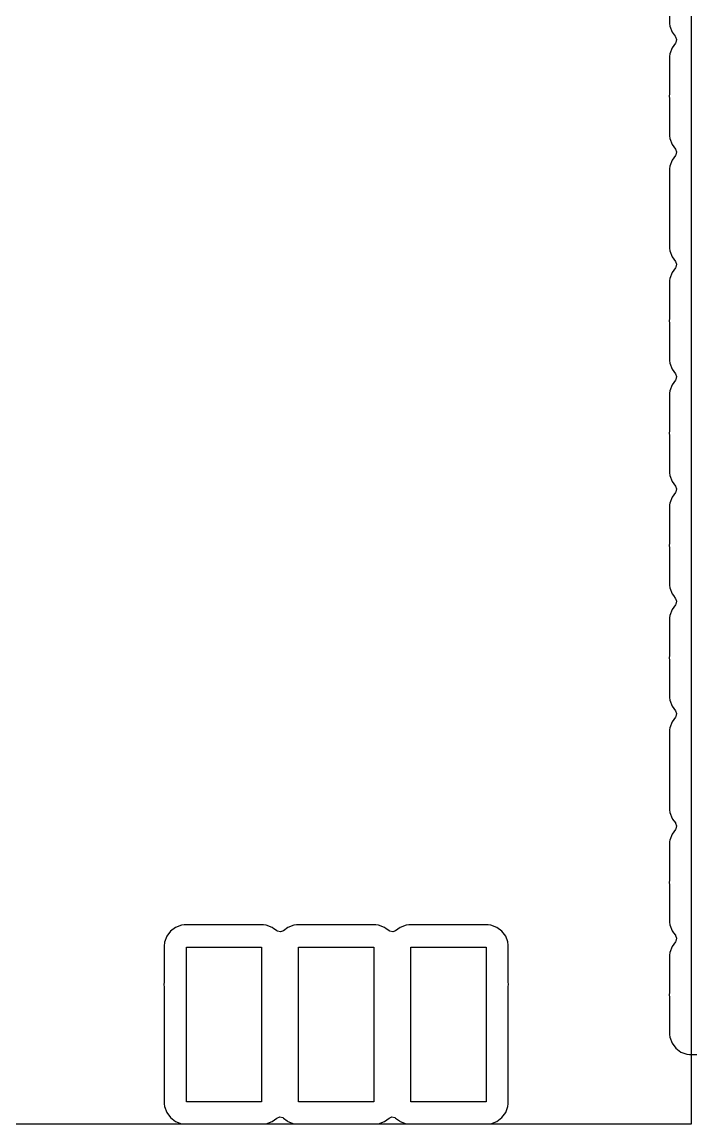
# Model space of a CAD drawing. Header units: millimetres. Extents: x 46 to 4458, y 59 to 1499.
# Drawn here: x 1837.61 to 1852.74, y 883.56 to 908.48 of the extents above; entities that cross this region are included whole.
import ezdxf

# ---------------------------------------------------------------- set-up
doc = ezdxf.new("R2010")
doc.units = ezdxf.units.MM
doc.layers.add('BLACK', color=7, linetype='Continuous')

msp = doc.modelspace()

# ---------------------------------------------------------------- linework, layer by layer
msp.add_lwpolyline([(1836.67813, 883.55889), (1852.75813, 883.55889), (1852.7581, 944.69762), (1836.6781, 944.69762)], close=True)
at = {"layer": 'BLACK', "linetype": 'Continuous'}
for p, q in [((1852.25762, 909.275), (1852.25762, 908.44152)), ((1852.25762, 908.44152), (1852.25762, 908.44151)), ((1852.25762, 908.44151), (1852.26403, 908.3819)), ((1852.26403, 908.3819), (1852.31432, 908.24706)), ((1852.31432, 908.24706), (1852.31432, 908.24706)), ((1852.31432, 908.24706), (1852.31432, 908.24706)), ((1852.31432, 908.24706), (1852.38229, 908.15627)), ((1852.3917, 907.99508), (1852.31432, 907.89172)), ((1852.38229, 908.15627), (1852.3917, 908.1437)), ((1852.3917, 908.1437), (1852.41611, 908.07823)), ((1852.40126, 908.00996), (1852.3917, 907.99508)), ((1852.41611, 908.07823), (1852.40126, 908.00996)), ((1852.26403, 907.75687), (1852.25762, 907.69727)), ((1852.31432, 907.89172), (1852.26403, 907.75687)), ((1852.31432, 907.89172), (1852.31432, 907.89172)), ((1852.25762, 907.69727), (1852.25762, 907.69726)), ((1852.25762, 907.69726), (1852.25762, 907.69725)), ((1852.25762, 907.69725), (1852.25762, 906.86377)), ((1852.25715, 906.85296), (1852.25246, 906.79939)), ((1852.25246, 906.79939), (1852.25246, 906.79939)), ((1852.25246, 906.79939), (1852.25715, 906.74581)), ((1852.25762, 906.86377), (1852.25715, 906.85296)), ((1852.25715, 906.74581), (1852.25762, 906.735)), ((1852.25762, 906.735), (1852.25762, 905.90152)), ((1852.25762, 905.90152), (1852.25762, 905.90151)), ((1852.25762, 905.90151), (1852.26403, 905.8419)), ((1852.26403, 905.8419), (1852.31432, 905.70706)), ((1852.31432, 905.70706), (1852.31432, 905.70706)), ((1852.31432, 905.70706), (1852.3917, 905.6037)), ((1852.3917, 905.6037), (1852.41611, 905.53823)), ((1852.41611, 905.53823), (1852.40126, 905.46996)), ((1852.31432, 905.35172), (1852.26403, 905.21687)), ((1852.3917, 905.45508), (1852.31432, 905.35172)), ((1852.31432, 905.35172), (1852.31432, 905.35172)), ((1852.40126, 905.46996), (1852.3917, 905.45508)), ((1852.26403, 905.21687), (1852.25762, 905.15727)), ((1852.25762, 905.15727), (1852.25762, 905.15726)), ((1852.25762, 905.15726), (1852.25762, 905.15725)), ((1852.25762, 905.15725), (1852.25762, 903.36152)), ((1852.25762, 903.36152), (1852.25762, 903.36151)), ((1852.25762, 903.36151), (1852.26403, 903.3019)), ((1852.26403, 903.3019), (1852.31432, 903.16706)), ((1852.31432, 903.16706), (1852.31432, 903.16706)), ((1852.31432, 903.16706), (1852.3917, 903.0637)), ((1852.3917, 903.0637), (1852.41611, 902.99823)), ((1852.31432, 902.81172), (1852.26403, 902.67687)), ((1852.3917, 902.91508), (1852.31432, 902.81172)), ((1852.31432, 902.81172), (1852.31432, 902.81172)), ((1852.40126, 902.92996), (1852.3917, 902.91508)), ((1852.41611, 902.99823), (1852.40126, 902.92996)), ((1852.25894, 902.62958), (1852.25762, 902.61726)), ((1852.25762, 902.61726), (1852.25762, 902.61725)), ((1852.25762, 902.61725), (1852.25762, 901.78377)), ((1852.26403, 902.67687), (1852.25894, 902.62958)), ((1852.25715, 901.77296), (1852.25246, 901.71939)), ((1852.25762, 901.78377), (1852.25715, 901.77296)), ((1852.25246, 901.71939), (1852.25246, 901.71939)), ((1852.25246, 901.71939), (1852.25715, 901.66581)), ((1852.25715, 901.66581), (1852.25762, 901.655)), ((1852.25762, 901.655), (1852.25762, 900.82152)), ((1852.25762, 900.82152), (1852.25762, 900.82151)), ((1852.25762, 900.82151), (1852.26403, 900.7619)), ((1852.26403, 900.7619), (1852.31432, 900.62706)), ((1852.31432, 900.62706), (1852.31432, 900.62706)), ((1852.31432, 900.62706), (1852.3917, 900.5237)), ((1852.3917, 900.5237), (1852.41611, 900.45823)), ((1852.31432, 900.27172), (1852.26403, 900.13687)), ((1852.3917, 900.37508), (1852.31432, 900.27172)), ((1852.31432, 900.27172), (1852.31432, 900.27172)), ((1852.40126, 900.38996), (1852.3917, 900.37508)), ((1852.41611, 900.45823), (1852.40126, 900.38996)), ((1852.25796, 900.08046), (1852.25762, 900.07726)), ((1852.25762, 900.07726), (1852.25762, 900.07725)), ((1852.25762, 900.07725), (1852.25762, 899.24377)), ((1852.26403, 900.13687), (1852.25796, 900.08046)), ((1852.25715, 899.23296), (1852.25246, 899.17939)), ((1852.25246, 899.17939), (1852.25246, 899.17939)), ((1852.25246, 899.17939), (1852.25715, 899.12581)), ((1852.25762, 899.24377), (1852.25715, 899.23296)), ((1852.25715, 899.12581), (1852.25762, 899.115)), ((1852.25762, 899.115), (1852.25762, 898.28152)), ((1852.25762, 898.28152), (1852.25762, 898.28151)), ((1852.25762, 898.28151), (1852.26403, 898.2219)), ((1852.26403, 898.2219), (1852.31432, 898.08706)), ((1852.31432, 898.08706), (1852.31432, 898.08706)), ((1852.31432, 898.08706), (1852.3917, 897.9837)), ((1852.3917, 897.83508), (1852.31432, 897.73172)), ((1852.3917, 897.9837), (1852.41611, 897.91823)), ((1852.40126, 897.84996), (1852.3917, 897.83508)), ((1852.41611, 897.91823), (1852.40126, 897.84996)), ((1852.25973, 897.55691), (1852.25762, 897.53726)), ((1852.25762, 897.53726), (1852.25762, 897.53725)), ((1852.25762, 897.53725), (1852.25762, 896.70377)), ((1852.26403, 897.59687), (1852.25973, 897.55691)), ((1852.31432, 897.73172), (1852.26403, 897.59687)), ((1852.31432, 897.73172), (1852.31432, 897.73172)), ((1852.25715, 896.69296), (1852.25246, 896.63939)), ((1852.25246, 896.63939), (1852.25246, 896.63939)), ((1852.25246, 896.63939), (1852.25715, 896.58581)), ((1852.25762, 896.70377), (1852.25715, 896.69296)), ((1852.25715, 896.58581), (1852.25762, 896.575)), ((1852.25762, 896.575), (1852.25762, 895.74152)), ((1852.25762, 895.74152), (1852.25762, 895.74151)), ((1852.25762, 895.74151), (1852.26403, 895.6819)), ((1852.26403, 895.6819), (1852.31432, 895.54706)), ((1852.31432, 895.54706), (1852.31432, 895.54706)), ((1852.31432, 895.54706), (1852.34459, 895.50662)), ((1852.3917, 895.29508), (1852.31432, 895.19172)), ((1852.34459, 895.50662), (1852.38726, 895.44963)), ((1852.38726, 895.44963), (1852.3917, 895.4437)), ((1852.3917, 895.4437), (1852.41611, 895.37823)), ((1852.40126, 895.30996), (1852.3917, 895.29508)), ((1852.41611, 895.37823), (1852.40126, 895.30996)), ((1852.26403, 895.05687), (1852.25835, 895.00406)), ((1852.31432, 895.19172), (1852.26403, 895.05687)), ((1852.31432, 895.19172), (1852.31432, 895.19172)), ((1852.25835, 895.00406), (1852.25762, 894.99726)), ((1852.25762, 894.99726), (1852.25762, 894.99725)), ((1852.25762, 894.99725), (1852.25762, 894.16377)), ((1852.25715, 894.15296), (1852.25246, 894.09939)), ((1852.25246, 894.09939), (1852.25246, 894.09939)), ((1852.25246, 894.09939), (1852.25715, 894.04581)), ((1852.25762, 894.16377), (1852.25715, 894.15296)), ((1852.25715, 894.04581), (1852.25762, 894.035)), ((1852.25762, 894.035), (1852.25762, 893.20152)), ((1852.25762, 893.20152), (1852.25762, 893.20151)), ((1852.25762, 893.20151), (1852.26403, 893.1419)), ((1852.26403, 893.1419), (1852.31432, 893.00706)), ((1852.31432, 893.00706), (1852.31432, 893.00706)), ((1852.31432, 893.00706), (1852.3917, 892.9037)), ((1852.3917, 892.9037), (1852.41611, 892.83823)), ((1852.41611, 892.83823), (1852.40126, 892.76996)), ((1852.31432, 892.65172), (1852.26403, 892.51687)), ((1852.3917, 892.75508), (1852.31432, 892.65172)), ((1852.31432, 892.65172), (1852.31432, 892.65172)), ((1852.40126, 892.76996), (1852.3917, 892.75508)), ((1852.25891, 892.46927), (1852.25762, 892.45726)), ((1852.25762, 892.45726), (1852.25762, 892.45725)), ((1852.25762, 892.45725), (1852.25762, 890.66152)), ((1852.26403, 892.51687), (1852.25891, 892.46927)), ((1852.25762, 890.66152), (1852.25762, 890.66151)), ((1852.25762, 890.66151), (1852.26403, 890.6019)), ((1852.26403, 890.6019), (1852.31432, 890.46706)), ((1852.31432, 890.46706), (1852.31432, 890.46706)), ((1852.31432, 890.46706), (1852.32722, 890.44983)), ((1852.32722, 890.44983), (1852.38967, 890.3664)), ((1852.38967, 890.3664), (1852.3917, 890.3637)), ((1852.3917, 890.3637), (1852.41611, 890.29823)), ((1852.31432, 890.11172), (1852.26403, 889.97687)), ((1852.3917, 890.21508), (1852.31432, 890.11172)), ((1852.31432, 890.11172), (1852.31432, 890.11172)), ((1852.40126, 890.22996), (1852.3917, 890.21508)), ((1852.41611, 890.29823), (1852.40126, 890.22996)), ((1852.26043, 889.94342), (1852.25762, 889.91726)), ((1852.25762, 889.91726), (1852.25762, 889.91725)), ((1852.25762, 889.91725), (1852.25762, 889.08377)), ((1852.26403, 889.97687), (1852.26043, 889.94342)), ((1852.25715, 889.07296), (1852.25246, 889.01939)), ((1852.25762, 889.08377), (1852.25715, 889.07296)), ((1852.25246, 889.01939), (1852.25246, 889.01939)), ((1852.25246, 889.01939), (1852.25715, 888.96581)), ((1852.25715, 888.96581), (1852.25762, 888.955)), ((1852.25762, 888.955), (1852.25762, 888.12152)), ((1841.28024, 888.05989), (1841.22064, 888.05348)), ((1841.28025, 888.05989), (1841.28024, 888.05989)), ((1842.11374, 888.05989), (1841.28025, 888.05989)), ((1842.12454, 888.06036), (1842.11374, 888.05989)), ((1842.14298, 888.06197), (1842.12454, 888.06036)), ((1842.17812, 888.06505), (1842.14298, 888.06197)), ((1842.2317, 888.06036), (1842.17812, 888.06505)), ((1842.17812, 888.06505), (1842.17812, 888.06505)), ((1842.2425, 888.05989), (1842.2317, 888.06036)), ((1843.07598, 888.05989), (1842.2425, 888.05989)), ((1843.07599, 888.05989), (1843.07598, 888.05989)), ((1843.076, 888.05989), (1843.07599, 888.05989)), ((1843.1356, 888.05348), (1843.076, 888.05989)), ((1843.076, 888.05989), (1843.076, 888.05989)), ((1843.82024, 888.05989), (1843.76064, 888.05348)), ((1843.82025, 888.05989), (1843.82024, 888.05989)), ((1845.61598, 888.05989), (1843.82025, 888.05989)), ((1845.61599, 888.05989), (1845.61598, 888.05989)), ((1845.616, 888.05989), (1845.61599, 888.05989)), ((1845.6756, 888.05348), (1845.616, 888.05989)), ((1845.616, 888.05989), (1845.616, 888.05989)), ((1846.36024, 888.05989), (1846.30064, 888.05348)), ((1846.36025, 888.05989), (1846.36024, 888.05989)), ((1847.19374, 888.05989), (1846.36025, 888.05989)), ((1847.20454, 888.06036), (1847.19374, 888.05989)), ((1847.22298, 888.06197), (1847.20454, 888.06036)), ((1847.25812, 888.06505), (1847.22298, 888.06197)), ((1847.3117, 888.06036), (1847.25812, 888.06505)), ((1847.25812, 888.06505), (1847.25812, 888.06505)), ((1847.3225, 888.05989), (1847.3117, 888.06036)), ((1848.15598, 888.05989), (1847.3225, 888.05989)), ((1848.15599, 888.05989), (1848.15598, 888.05989)), ((1848.156, 888.05989), (1848.15599, 888.05989)), ((1848.2156, 888.05348), (1848.156, 888.05989)), ((1848.156, 888.05989), (1848.156, 888.05989)), ((1852.25762, 888.12152), (1852.25762, 888.12151)), ((1852.25762, 888.12151), (1852.26403, 888.0619)), ((1852.26403, 888.0619), (1852.31432, 887.92706)), ((1840.97057, 887.91693), (1840.88433, 887.80172)), ((1841.08578, 888.00318), (1840.97057, 887.91694)), ((1840.97057, 887.91694), (1840.97057, 887.91693)), ((1841.08579, 888.00319), (1841.08578, 888.00318)), ((1841.22064, 888.05348), (1841.08579, 888.00319)), ((1843.27045, 888.00319), (1843.1356, 888.05348)), ((1843.1356, 888.05348), (1843.1356, 888.05348)), ((1843.27045, 888.00318), (1843.27045, 888.00319)), ((1843.30807, 887.97502), (1843.27045, 888.00318)), ((1843.34773, 887.94533), (1843.30807, 887.97502)), ((1843.37381, 887.92581), (1843.34773, 887.94533)), ((1843.38869, 887.91624), (1843.37381, 887.92581)), ((1843.45697, 887.90139), (1843.38869, 887.91624)), ((1843.52243, 887.92581), (1843.45697, 887.90139)), ((1843.62579, 888.00318), (1843.52243, 887.92581)), ((1843.76064, 888.05348), (1843.62579, 888.00319)), ((1843.62579, 888.00319), (1843.62579, 888.00318)), ((1845.81045, 888.00319), (1845.6756, 888.05348)), ((1845.6756, 888.05348), (1845.6756, 888.05348)), ((1845.81045, 888.00318), (1845.81045, 888.00319)), ((1845.84807, 887.97502), (1845.81045, 888.00318)), ((1845.88773, 887.94533), (1845.84807, 887.97502)), ((1845.91381, 887.92581), (1845.88773, 887.94533)), ((1845.92869, 887.91624), (1845.91381, 887.92581)), ((1845.99697, 887.90139), (1845.92869, 887.91624)), ((1846.06243, 887.92581), (1845.99697, 887.90139)), ((1846.16579, 888.00318), (1846.06243, 887.92581)), ((1846.30064, 888.05348), (1846.16579, 888.00319)), ((1846.16579, 888.00319), (1846.16579, 888.00318)), ((1848.35045, 888.00319), (1848.2156, 888.05348)), ((1848.2156, 888.05348), (1848.2156, 888.05348)), ((1848.35045, 888.00318), (1848.35045, 888.00319)), ((1848.46566, 887.91694), (1848.35045, 888.00318)), ((1848.46567, 887.91693), (1848.46566, 887.91694)), ((1848.55191, 887.80172), (1848.46567, 887.91693)), ((1852.31432, 887.92706), (1852.31432, 887.92706)), ((1852.31432, 887.92706), (1852.34905, 887.88067)), ((1852.34905, 887.88067), (1852.39059, 887.82517)), ((1852.39059, 887.82517), (1852.3917, 887.8237)), ((1852.3917, 887.8237), (1852.41611, 887.75823)), ((1840.83071, 887.63603), (1840.82762, 887.60726)), ((1840.82762, 887.60726), (1840.82762, 887.60725)), ((1840.82762, 887.60725), (1840.82762, 886.77377)), ((1840.83403, 887.66687), (1840.83071, 887.63603)), ((1840.88432, 887.80172), (1840.83403, 887.66687)), ((1840.88433, 887.80172), (1840.88432, 887.80172)), ((1848.55192, 887.80172), (1848.55191, 887.80172)), ((1848.59915, 887.67508), (1848.55192, 887.80172)), ((1848.60221, 887.66687), (1848.59915, 887.67508)), ((1848.60862, 887.60727), (1848.60221, 887.66687)), ((1848.60862, 887.60726), (1848.60862, 887.60727)), ((1848.60862, 886.77378), (1848.60862, 887.60726)), ((1848.60862, 887.60726), (1848.60862, 887.60726)), ((1852.31432, 887.57172), (1852.26403, 887.43687)), ((1852.3917, 887.67508), (1852.31432, 887.57172)), ((1852.31432, 887.57172), (1852.31432, 887.57172)), ((1852.40126, 887.68996), (1852.3917, 887.67508)), ((1852.41611, 887.75823), (1852.40126, 887.68996)), ((1841.32812, 884.05939), (1841.32812, 887.55939)), ((1841.32812, 887.55939), (1843.02812, 887.55939)), ((1843.02812, 887.55939), (1843.02812, 884.05939)), ((1843.86812, 884.05939), (1843.86812, 887.55939)), ((1843.86812, 887.55939), (1845.56812, 887.55939)), ((1845.56812, 887.55939), (1845.56812, 884.05939)), ((1846.40812, 884.05939), (1846.40812, 887.55939)), ((1846.40812, 887.55939), (1848.10812, 887.55939)), ((1848.10812, 887.55939), (1848.10812, 884.05939)), ((1852.25781, 887.37907), (1852.25762, 887.37726)), ((1852.25762, 887.37726), (1852.25762, 887.37725)), ((1852.25762, 887.37725), (1852.25762, 886.54377)), ((1852.26403, 887.43687), (1852.25781, 887.37907)), ((1840.82715, 886.76296), (1840.82246, 886.70939)), ((1840.82246, 886.70939), (1840.82246, 886.70939)), ((1840.82246, 886.70939), (1840.82715, 886.65581)), ((1840.82762, 886.77377), (1840.82715, 886.76296)), ((1840.82715, 886.65581), (1840.82762, 886.64501)), ((1840.82762, 886.64501), (1840.82762, 884.01152)), ((1848.60909, 886.76297), (1848.60862, 886.77378)), ((1848.60862, 886.64501), (1848.60909, 886.65581)), ((1848.60862, 884.01151), (1848.60862, 886.64501)), ((1848.61284, 886.7201), (1848.60909, 886.76297)), ((1848.60909, 886.65581), (1848.61003, 886.66659)), ((1848.61003, 886.66659), (1848.61378, 886.70939)), ((1848.61378, 886.70939), (1848.61284, 886.7201)), ((1852.25715, 886.53296), (1852.25246, 886.47939)), ((1852.25246, 886.47939), (1852.25246, 886.47939)), ((1852.25246, 886.47939), (1852.25715, 886.42581)), ((1852.25762, 886.54377), (1852.25715, 886.53296)), ((1852.25715, 886.42581), (1852.25762, 886.415)), ((1852.25762, 886.415), (1852.25762, 885.58152)), ((1852.25762, 885.58152), (1852.25762, 885.58151)), ((1852.25762, 885.58151), (1852.26403, 885.5219)), ((1852.26403, 885.5219), (1852.31432, 885.38706)), ((1852.31432, 885.38706), (1852.31433, 885.38705)), ((1852.31433, 885.38705), (1852.40057, 885.27184)), ((1852.40057, 885.27184), (1852.40057, 885.27184)), ((1852.40057, 885.27184), (1852.51578, 885.18559)), ((1852.51578, 885.18559), (1852.51579, 885.18559)), ((1852.51579, 885.18559), (1852.56074, 885.16883)), ((1852.56074, 885.16883), (1852.65064, 885.1353)), ((1852.65064, 885.1353), (1852.71025, 885.12889)), ((1852.71025, 885.12889), (1852.88362, 885.12889)), ((1840.82762, 884.01152), (1840.82762, 884.01151)), ((1840.82762, 884.01151), (1840.83403, 883.9519)), ((1840.83403, 883.9519), (1840.88432, 883.81706)), ((1843.02812, 884.05939), (1841.32812, 884.05939)), ((1845.56812, 884.05939), (1843.86812, 884.05939)), ((1848.10812, 884.05939), (1846.40812, 884.05939)), ((1848.55192, 883.81706), (1848.60221, 883.9519)), ((1848.60221, 883.9519), (1848.60862, 884.01151)), ((1840.88432, 883.81706), (1840.88433, 883.81705)), ((1840.88433, 883.81705), (1840.97057, 883.70184)), ((1840.97057, 883.70184), (1840.97057, 883.70184)), ((1840.97057, 883.70184), (1841.08578, 883.61559)), ((1841.08578, 883.61559), (1841.08579, 883.61559)), ((1841.08579, 883.61559), (1841.22064, 883.5653)), ((1843.1356, 883.5653), (1843.27045, 883.61559)), ((1843.27045, 883.61559), (1843.37381, 883.69297)), ((1843.37381, 883.69297), (1843.43927, 883.71738)), ((1843.43927, 883.71738), (1843.50754, 883.70253)), ((1843.50754, 883.70253), (1843.52242, 883.69297)), ((1843.52242, 883.69297), (1843.6109, 883.62674)), ((1843.6109, 883.62674), (1843.62579, 883.61559)), ((1843.62579, 883.61559), (1843.62579, 883.61559)), ((1843.62579, 883.61559), (1843.76064, 883.5653)), ((1845.6756, 883.5653), (1845.81045, 883.61559)), ((1845.81045, 883.61559), (1845.91381, 883.69297)), ((1845.91381, 883.69297), (1845.97927, 883.71738)), ((1845.97927, 883.71738), (1846.04754, 883.70253)), ((1846.04754, 883.70253), (1846.06242, 883.69297)), ((1846.06242, 883.69297), (1846.1509, 883.62674)), ((1846.1509, 883.62674), (1846.16579, 883.61559)), ((1846.16579, 883.61559), (1846.16579, 883.61559)), ((1846.16579, 883.61559), (1846.30064, 883.5653)), ((1848.2156, 883.5653), (1848.35045, 883.61559)), ((1848.35045, 883.61559), (1848.46567, 883.70184)), ((1848.46567, 883.70184), (1848.55192, 883.81706)), ((1841.22064, 883.5653), (1841.22064, 883.5653)), ((1841.22064, 883.5653), (1841.22756, 883.56455)), ((1841.22756, 883.56455), (1841.28025, 883.55889)), ((1841.28025, 883.55889), (1843.07599, 883.55889)), ((1843.07599, 883.55889), (1843.1356, 883.5653)), ((1843.76064, 883.5653), (1843.76064, 883.5653)), ((1843.76064, 883.5653), (1843.76756, 883.56455)), ((1843.76756, 883.56455), (1843.82025, 883.55889)), ((1843.82025, 883.55889), (1845.61599, 883.55889)), ((1845.61599, 883.55889), (1845.6756, 883.5653)), ((1846.30064, 883.5653), (1846.30064, 883.5653)), ((1846.30064, 883.5653), (1846.30756, 883.56455)), ((1846.30756, 883.56455), (1846.36025, 883.55889)), ((1846.36025, 883.55889), (1848.15599, 883.55889)), ((1848.15599, 883.55889), (1848.2156, 883.5653))]:
    msp.add_line(p, q, dxfattribs=at)

doc.saveas('drawing.dxf')
